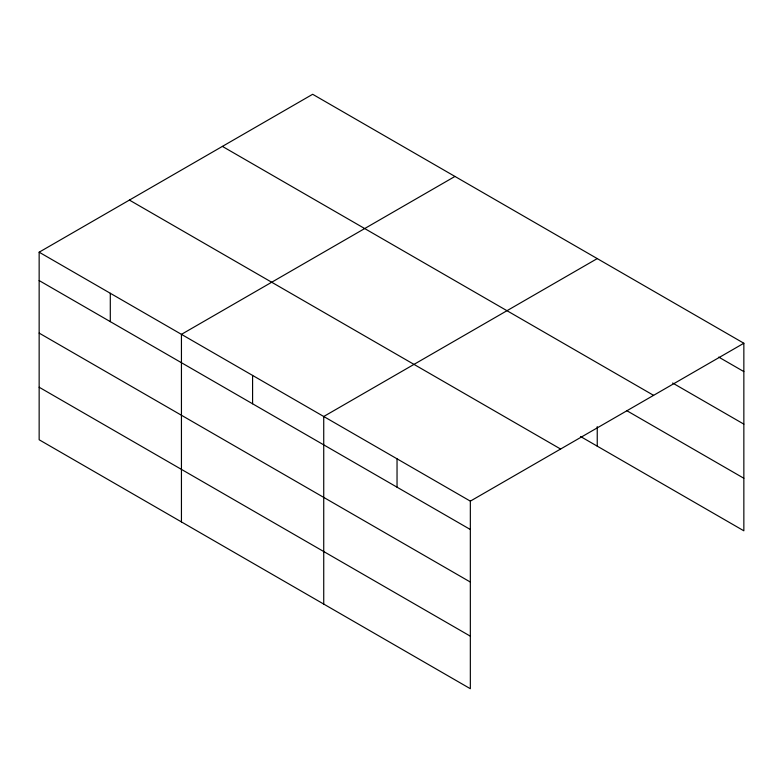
<?xml version="1.0" encoding="UTF-8"?>
<svg xmlns="http://www.w3.org/2000/svg" width="783" height="783" viewBox="0 0 783 783"><rect width="100%" height="100%" fill="white"/><g stroke="black" fill="none" stroke-linecap="round" stroke-linejoin="round"><path stroke-width="1.17" d="M39.15 252.195L470.338 501.14L470.338 688.717L39.15 439.762L39.15 252.195L312.662 94.283L743.85 343.238L743.85 530.805L580.506 436.493M454.952 176.439L181.441 334.351L181.441 521.918M597.243 258.596L323.731 416.497L323.731 604.075M470.338 501.14L743.85 343.238M718.716 357.087L743.85 371.592M672.646 383.024L743.85 424.132M222.401 146.401L653.59 395.346M626.566 410.546L743.85 478.266M129.41 200.086L560.599 449.031M39.15 280.559L470.338 529.504M39.15 333.098L470.338 582.043M39.15 387.233L470.338 636.178M597.243 426.608L597.243 446.163M397.04 458.818L397.04 487.183M252.586 375.429L252.586 403.783M110.295 293.273L110.295 321.637"/></g></svg>
